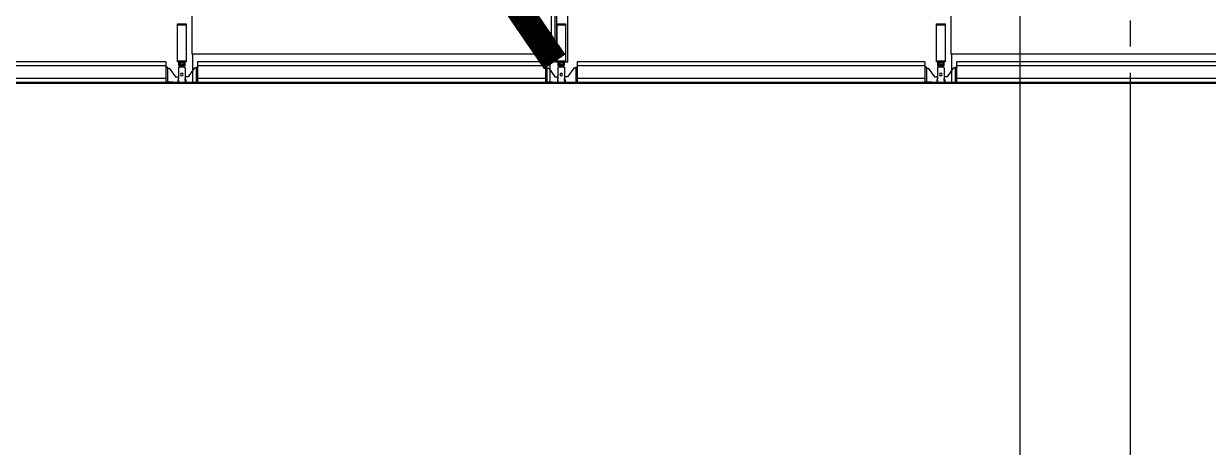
# Model space of a CAD drawing. Header units: millimetres. Extents: x -32710 to 654186, y -254124 to 420220.
# Drawn here: x 235700 to 239446, y 389900 to 391238 of the extents above; entities that cross this region are included whole.
import ezdxf
from ezdxf.xclip import XClip

# ---------------------------------------------------------------- set-up
doc = ezdxf.new("R2010")
doc.units = ezdxf.units.MM
doc.header["$LTSCALE"] = 1000
doc.linetypes.add('TPH12-SEC-@E$0$CENTERK5', pattern=[6.916, 6.667, -0.083, 0.083, -0.083])
doc.linetypes.add('YFSHI-02(E-LINE)$0$HIDDEN', pattern=[0.3, 0.2, -0.1])
for name, color, linetype in [('FFU', 145, 'Continuous'), ('TPH12-SEC-@E$0$H-SIN', 252, 'TPH12-SEC-@E$0$CENTERK5'), ('TPH12-SEC-@E$0$STEEL3', 252, 'Continuous'), ('YFSHI-02(E-LINE)$0$SH-LINE-10', 10, 'Continuous'), ('YFSHI-02(E-LINE)$0$SH-LINE-130', 130, 'Continuous'), ('YFSHI-02(E-LINE)$0$SH-LINE-82', 82, 'Continuous')]:
    doc.layers.add(name, color=color, linetype=linetype)

# ---------------------------------------------------------------- blocks, each defined once
blk = doc.blocks.new('TPH12-SEC-@E')
at = {"layer": 'TPH12-SEC-@E$0$H-SIN'}
blk.add_line((239200, 377500), (239200, 414000), dxfattribs=at)
at = {"layer": 'TPH12-SEC-@E$0$STEEL3'}
blk.add_line((238850, 393725), (238850, 385050), dxfattribs=at)
blk = doc.blocks.new('YFSHI-02(E-LINE)$0$CEILING-A')
for p, q in [((-110, 6.8), (-110, 0)), ((-110, 6.8), (0, 6.8)), ((-110, 5.57), (0, 5.57)), ((0, 6.8), (0, 0)), ((-110, 1.52), (0, 1.52)), ((-110, 0.28), (0, 0.28)), ((-110, 0), (0, 0))]:
    blk.add_line(p, q)
blk = doc.blocks.new('YFSHI-02(E-LINE)$0$1')
for p, q in [((0.45, 5.1), (0, 5.1)), ((0, 5.1), (0, 0)), ((0.45, 4.8), (0.45, 5.1)), ((0.45, 4.8), (1.05, 4.8)), ((0.45, 4.8), (0.45, 0.28)), ((1.05, 4.8), (3, 2.05)), ((3.95, 4.8), (3.95, 2.05)), ((4.25, 5.1), (5.75, 5.1)), ((6.05, 4.8), (6.05, 2.05)), ((8.95, 4.8), (7, 2.05)), ((9.55, 4.8), (8.95, 4.8)), ((9.55, 4.8), (9.55, 5.1)), ((9.55, 5.1), (10, 5.1)), ((9.55, 4.8), (9.55, 0.33)), ((10, 5.1), (10, 0)), ((9.4, 0.33), (0, 0.33)), ((0, 0.25), (5.68, 0.25)), ((0, 0), (10, 0)), ((2.2, 0), (5, 0)), ((3, 2.05), (3.95, 2.05)), ((3.95, 1.55), (3.75, 0.88)), ((3.75, 0.88), (3.95, 0.88)), ((3.75, 0.88), (3.75, 0.25)), ((3.95, 2.05), (3.95, 1.55)), ((3.95, 0.88), (3.95, 1.55)), ((3.95, 0.88), (3.95, 0.45)), ((10, 0.25), (4.32, 0.25)), ((7, 2.05), (6.05, 2.05)), ((6.05, 2.05), (6.05, 1.55)), ((6.05, 1.55), (6.25, 0.88)), ((6.05, 0.88), (6.05, 1.55)), ((6.25, 0.88), (6.05, 0.88)), ((6.05, 0.88), (6.05, 0.45)), ((6.25, 0.88), (6.25, 0.25)), ((7.8, 0.33), (10, 0.33))]:
    blk.add_line(p, q)
blk.add_lwpolyline([(4.3, 5.1), (4.3, 5.4, 0.414214), (4.2, 5.5), (3.96, 5.5, -0.414214), (3.94, 5.52), (3.94, 6.76, -0.414214), (3.98, 6.8), (4.46, 6.8, -0.414214), (4.5, 6.76), (4.5, 6.42, -0.414214), (4.48, 6.4), (4.18, 6.4, 0.414214), (4.16, 6.38), (4.16, 5.8, 0.414214), (4.26, 5.7), (5.74, 5.7, 0.414214), (5.84, 5.8), (5.84, 6.38, 0.414214), (5.82, 6.4), (5.52, 6.4, -0.414214), (5.5, 6.42), (5.5, 6.76, -0.414214), (5.54, 6.8), (6.02, 6.8, -0.414214), (6.06, 6.76), (6.06, 5.52, -0.414214), (6.04, 5.5), (5.8, 5.5, 0.414214), (5.7, 5.4), (5.7, 5.1)], format="xyb")
blk.add_lwpolyline([(4.52, 5.5, 0.414214), (4.42, 5.4), (4.42, 5.2, 0.414214), (4.52, 5.1), (5.48, 5.1, 0.414214), (5.58, 5.2), (5.58, 5.4, 0.414214), (5.48, 5.5)], format="xyb", close=True)
blk.add_circle((5, 2.8), 0.41)
for centre, radius, start, end in [((4.25, 4.8), 0.3, 90, 180), ((5.75, 4.8), 0.3, 0, 90), ((3.75, 0.45), 0.2, 270, 0), ((6.25, 0.45), 0.2, 180, 270)]:
    blk.add_arc(centre, radius, start, end)
blk = doc.blocks.new('YFSHI-02(E-LINE)')
at = {"layer": 'YFSHI-02(E-LINE)$0$SH-LINE-10'}
for p, q in [((236186.6, 391238.5), (236213.4, 391238.5)), ((236186.6, 391238.5), (236213.4, 391238.5)), ((236186.6, 391118), (236186.6, 391238.5)), ((236186.6, 391118), (236186.6, 391238.5)), ((236186.6, 391238.5), (236213.4, 391238.5)), ((236192.1, 391238.5), (236207.9, 391238.5)), ((236192.1, 391238.5), (236207.9, 391238.5)), ((236213.4, 391238.5), (236213.4, 391118)), ((236213.4, 391238.5), (236213.4, 391118)), ((237386.6, 391238.5), (237413.4, 391238.5)), ((237386.6, 391238.5), (237413.4, 391238.5)), ((237386.6, 391118), (237386.6, 391238.5)), ((237386.6, 391118), (237386.6, 391238.5)), ((237386.6, 391238.5), (237413.4, 391238.5)), ((237392.1, 391238.5), (237407.9, 391238.5)), ((237392.1, 391238.5), (237407.9, 391238.5)), ((237413.4, 391238.5), (237413.4, 391118)), ((237413.4, 391238.5), (237413.4, 391118)), ((238586.6, 391238.5), (238613.4, 391238.5)), ((238586.6, 391238.5), (238613.4, 391238.5)), ((238586.6, 391118), (238586.6, 391238.5)), ((238586.6, 391118), (238586.6, 391238.5)), ((238586.6, 391238.5), (238613.4, 391238.5)), ((238586.6, 391238.5), (238613.4, 391238.5)), ((238586.6, 391238.5), (238613.4, 391238.5)), ((238586.6, 391118), (238586.6, 391238.5)), ((238586.6, 391118), (238586.6, 391238.5)), ((238586.6, 391238.5), (238613.4, 391238.5)), ((238592.1, 391238.5), (238607.9, 391238.5)), ((238592.1, 391238.5), (238607.9, 391238.5)), ((238592.1, 391238.5), (238607.9, 391238.5)), ((238592.1, 391238.5), (238607.9, 391238.5)), ((238613.4, 391238.5), (238613.4, 391118)), ((238613.4, 391238.5), (238613.4, 391118)), ((238613.4, 391238.5), (238613.4, 391118)), ((238613.4, 391238.5), (238613.4, 391118)), ((236213.4, 391118), (236186.6, 391118)), ((236213.4, 391118), (236186.6, 391118)), ((236192.1, 391108.9), (236192.1, 391113.3)), ((236208.1, 391113.3), (236192.1, 391113.3)), ((236208.3, 391108.9), (236192.1, 391108.9)), ((236193.2, 391108.9), (236193.2, 391113.3)), ((236195.6, 391113.3), (236195.6, 391113.9)), ((236204.3, 391113.9), (236195.6, 391113.9)), ((236195.8, 391108.9), (236195.8, 391113.3)), ((236195.9, 391113.9), (236195.9, 391118)), ((236204.1, 391113.9), (236204.1, 391118)), ((236204.3, 391113.3), (236204.3, 391113.9)), ((236208.3, 391109), (236208.3, 391113.1)), ((237413.4, 391118), (237386.6, 391118)), ((237413.4, 391118), (237386.6, 391118)), ((237392.1, 391108.9), (237392.1, 391113.3)), ((237408.1, 391113.3), (237392.1, 391113.3)), ((237408.3, 391108.9), (237392.1, 391108.9)), ((237393.2, 391108.9), (237393.2, 391113.3)), ((237395.6, 391113.3), (237395.6, 391113.9)), ((237404.3, 391113.9), (237395.6, 391113.9)), ((237395.8, 391108.9), (237395.8, 391113.3)), ((237395.9, 391113.9), (237395.9, 391118)), ((237404.1, 391113.9), (237404.1, 391118)), ((237404.3, 391113.3), (237404.3, 391113.9)), ((237408.3, 391109), (237408.3, 391113.1)), ((238613.4, 391118), (238586.6, 391118)), ((238613.4, 391118), (238586.6, 391118)), ((238613.4, 391118), (238586.6, 391118)), ((238613.4, 391118), (238586.6, 391118)), ((238592.1, 391108.9), (238592.1, 391113.3)), ((238608.1, 391113.3), (238592.1, 391113.3)), ((238592.1, 391108.9), (238592.1, 391113.3)), ((238608.1, 391113.3), (238592.1, 391113.3)), ((238608.3, 391108.9), (238592.1, 391108.9)), ((238608.3, 391108.9), (238592.1, 391108.9)), ((238593.2, 391108.9), (238593.2, 391113.3)), ((238593.2, 391108.9), (238593.2, 391113.3)), ((238595.6, 391113.3), (238595.6, 391113.9)), ((238604.3, 391113.9), (238595.6, 391113.9)), ((238595.6, 391113.3), (238595.6, 391113.9)), ((238604.3, 391113.9), (238595.6, 391113.9)), ((238595.8, 391108.9), (238595.8, 391113.3)), ((238595.8, 391108.9), (238595.8, 391113.3)), ((238595.9, 391113.9), (238595.9, 391118)), ((238595.9, 391113.9), (238595.9, 391118)), ((238604.1, 391113.9), (238604.1, 391118)), ((238604.1, 391113.9), (238604.1, 391118)), ((238604.3, 391113.3), (238604.3, 391113.9)), ((238604.3, 391113.3), (238604.3, 391113.9)), ((238608.3, 391109), (238608.3, 391113.1)), ((238608.3, 391109), (238608.3, 391113.1))]:
    blk.add_line(p, q, dxfattribs=at)
for points in [[(236186.6, 391234.8), (236213.4, 391234.8)], [(236186.6, 391234.8), (236213.4, 391234.8)], [(237386.6, 391234.8), (237413.4, 391234.8)], [(237386.6, 391234.8), (237413.4, 391234.8)], [(238586.6, 391234.8), (238613.4, 391234.8)], [(238586.6, 391234.8), (238613.4, 391234.8)], [(238586.6, 391234.8), (238613.4, 391234.8)], [(238586.6, 391234.8), (238613.4, 391234.8)], [(236186.6, 391121.6), (236213.4, 391121.6)], [(236186.6, 391121.6), (236213.4, 391121.6)], [(237386.6, 391121.6), (237413.4, 391121.6)], [(237386.6, 391121.6), (237413.4, 391121.6)], [(238586.6, 391121.6), (238613.4, 391121.6)], [(238586.6, 391121.6), (238613.4, 391121.6)], [(238586.6, 391121.6), (238613.4, 391121.6)], [(238586.6, 391121.6), (238613.4, 391121.6)]]:
    blk.add_lwpolyline(points, dxfattribs=at)
for centre, radius, start, end in [((236197.4, 391111.1), 5.76, 157.8828, 180.1952), ((236197.4, 391111.1), 5.76, 179.8048, 202.1172), ((236205.9, 391111.2), 2.29, 356.5141, 63.2222), ((236205.9, 391111.2), 2.29, 356.5141, 63.2222), ((236205.9, 391111), 2.29, 296.7778, 3.4859), ((236208.1, 391113.1), 0.2, 0, 90), ((236208.3, 391109), 0.0625, 270, 0), ((237397.4, 391111.1), 5.76, 157.8828, 180.1952), ((237397.4, 391111.1), 5.76, 179.8048, 202.1172), ((237405.9, 391111.2), 2.29, 356.5141, 63.2222), ((237405.9, 391111.2), 2.29, 356.5141, 63.2222), ((237405.9, 391111), 2.29, 296.7778, 3.4859), ((237408.1, 391113.1), 0.2, 0, 90), ((237408.3, 391109), 0.0625, 270, 0), ((238597.4, 391111.1), 5.76, 157.8828, 180.1952), ((238597.4, 391111.1), 5.76, 157.8828, 180.1952), ((238597.4, 391111.1), 5.76, 179.8048, 202.1172), ((238597.4, 391111.1), 5.76, 179.8048, 202.1172), ((238605.9, 391111.2), 2.29, 356.5141, 63.2222), ((238605.9, 391111.2), 2.29, 356.5141, 63.2222), ((238605.9, 391111.2), 2.29, 356.5141, 63.2222), ((238605.9, 391111.2), 2.29, 356.5141, 63.2222), ((238605.9, 391111), 2.29, 296.7778, 3.4859), ((238605.9, 391111), 2.29, 296.7778, 3.4859), ((238608.1, 391113.1), 0.2, 0, 90), ((238608.1, 391113.1), 0.2, 0, 90), ((238608.3, 391109), 0.0625, 270, 0), ((238608.3, 391109), 0.0625, 270, 0)]:
    blk.add_arc(centre, radius, start, end, dxfattribs=at)
at = {"layer": 'YFSHI-02(E-LINE)$0$SH-LINE-130', "linetype": 'YFSHI-02(E-LINE)$0$HIDDEN', "ltscale": 100}
blk.add_line((237386.4, 391118), (237386.4, 392725), dxfattribs=at)
at = {"layer": 'YFSHI-02(E-LINE)$0$SH-LINE-130', "const_width": 82.6}
blk.add_lwpolyline([(237379.3, 391118), (236279.4, 392725)], dxfattribs=at)
at = {"layer": 'YFSHI-02(E-LINE)$0$SH-LINE-130'}
blk.add_lwpolyline([(237379.3, 391118), (237420.6, 391118), (237420.6, 392725), (237379.3, 392725), (237379.3, 391118)], dxfattribs=at)
at = {"layer": 'YFSHI-02(E-LINE)$0$SH-LINE-82', "xscale": -10, "yscale": 10, "zscale": 10}
for name, p in [('YFSHI-02(E-LINE)$0$CEILING-A', (235050, 391050)), ('YFSHI-02(E-LINE)$0$1', (236250, 391050)), ('YFSHI-02(E-LINE)$0$CEILING-A', (236250, 391050)), ('YFSHI-02(E-LINE)$0$1', (237450, 391050)), ('YFSHI-02(E-LINE)$0$CEILING-A', (237450, 391050)), ('YFSHI-02(E-LINE)$0$1', (238650, 391050)), ('YFSHI-02(E-LINE)$0$1', (238650, 391050)), ('YFSHI-02(E-LINE)$0$CEILING-A', (238650, 391050)), ('YFSHI-02(E-LINE)$0$CEILING-A', (238650, 391050))]:
    blk.add_blockref(name, p, dxfattribs=at)
blk = doc.blocks.new('FFU-120x120x55')
for p, q in [((-56.8, 50.8), (-56.8, 9)), ((56.8, 50.8), (-56.8, 50.8)), ((56.8, 50.8), (56.8, 9)), ((-56.8, 9), (56.8, 9)), ((-56.5, 0), (-56.5, 9)), ((56.5, 0), (56.5, 9)), ((-56.5, 0), (56.5, 0))]:
    blk.add_line(p, q)
for points in [[(-22.03, 50.8), (-25, 50.8), (-25, 53.5), (-22.03, 53.5), (-22.03, 51.04)], [(-19, 50.8), (-20.35, 50.8), (-20.35, 53.5), (-19, 53.5), (-19, 51.04)], [(-7, 51.8), (-7, 52.7), (7, 52.7), (7, 51.8)], [(19, 50.8), (20.35, 50.8), (20.35, 53.5), (19, 53.5), (19, 50.95)], [(22.03, 50.8), (25, 50.8), (25, 53.5), (22.03, 53.5), (22.03, 50.95)]]:
    blk.add_lwpolyline(points, close=True)
for points in [[(-7, 54.87, 0.414214), (-7.13, 55), (-23, 55), (-23, 53.5), (-7.13, 53.5, 0.414214), (-7, 53.63)], [(6.87, 53.49, 0.396463), (7, 53.63), (7, 54.87, 0.414214), (6.87, 55), (-6.87, 55, 0.414214), (-7, 54.87), (-7, 53.63, 0.396539), (-6.87, 53.49, 0.029282)], [(7.13, 53.5), (23, 53.5), (23, 55), (7.13, 55, 0.414214), (7, 54.87), (7, 53.63, 0.414214)]]:
    blk.add_lwpolyline(points, format="xyb", close=True)

msp = doc.modelspace()

# ---------------------------------------------------------------- block references
msp.add_blockref('TPH12-SEC-@E', (0, 0))
ref = msp.add_blockref('YFSHI-02(E-LINE)', (0, 0))
XClip(ref).set_block_clipping_path([(193435.9728033519, 355635.7797075855), (305020.60558715, 413217.0386999981)])
at = {"layer": 'FFU', "xscale": -10, "yscale": 10, "zscale": 10}
for p in [(236800, 391052), (239200, 391052)]:
    msp.add_blockref('FFU-120x120x55', p, dxfattribs=at)

doc.saveas('drawing.dxf')
